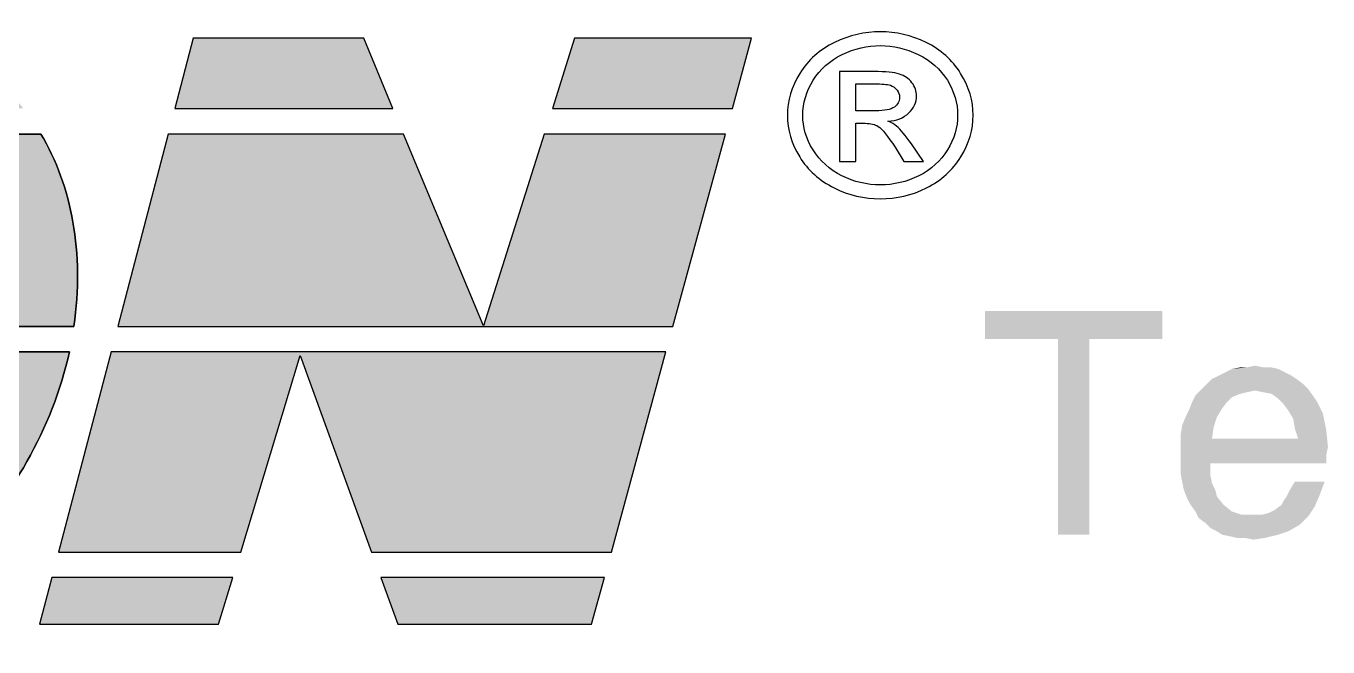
# Model space of a CAD drawing. Header units: millimetres. Extents: x 15 to 418, y 12 to 300.
# Drawn here: x 375.47 to 388.57, y 40.07 to 46.32 of the extents above; entities that cross this region are included whole.
import ezdxf

# ---------------------------------------------------------------- set-up
doc = ezdxf.new("R2010")
doc.units = ezdxf.units.MM
doc.header["$LTSCALE"] = 23.1
doc.layers.get('0').update_dxf_attribs({"linetype": 'CONTINUOUS'})

msp = doc.modelspace()

# ---------------------------------------------------------------- hatches: boundary and pattern name
at = {"linetype": 'Continuous'}
h = msp.add_hatch(color=5, dxfattribs=at)
edge = h.paths.add_edge_path()
edge.add_spline(control_points=[(371.961, 43.296), (372.126, 44.107), (372.745, 44.748), (373.385, 44.748), (374.023, 44.748), (374.447, 44.107), (374.363, 43.296), (374.363, 43.296), (375.95, 43.296), (375.95, 43.296), (376.059, 44.034), (375.93, 44.708), (375.62, 45.231), (375.62, 45.231), (371.391, 45.231), (371.391, 45.231), (370.897, 44.708), (370.53, 44.034), (370.378, 43.296), (370.378, 43.296), (371.961, 43.296), (371.961, 43.296)], knot_values=[0, 0, 0, 0, 1, 1, 1, 2, 2, 2, 3, 3, 3, 4, 4, 4, 5, 5, 5, 6, 6, 6, 7, 7, 7, 7], degree=3, periodic=0)
edge = h.paths.add_edge_path()
edge.add_spline(control_points=[(374.322, 43.038), (374.141, 42.253), (373.533, 41.639), (372.909, 41.639), (372.284, 41.639), (371.863, 42.253), (371.923, 43.038), (371.923, 43.038), (370.332, 43.038), (370.332, 43.038), (370.229, 42.258), (370.395, 41.552), (370.757, 41.025), (370.757, 41.025), (374.772, 41.025), (374.772, 41.025), (375.319, 41.552), (375.734, 42.258), (375.906, 43.038), (375.906, 43.038), (374.322, 43.038), (374.322, 43.038)], knot_values=[0, 0, 0, 0, 1, 1, 1, 2, 2, 2, 3, 3, 3, 4, 4, 4, 5, 5, 5, 6, 6, 6, 7, 7, 7, 7], degree=3, periodic=0)
edge = h.paths.add_edge_path()
edge.add_spline(control_points=[(372.596, 40.07), (373.261, 40.07), (373.919, 40.332), (374.476, 40.768), (374.476, 40.768), (370.962, 40.768), (370.962, 40.768), (371.365, 40.332), (371.929, 40.07), (372.596, 40.07)], knot_values=[0, 0, 0, 0, 1, 1, 1, 2, 2, 2, 3, 3, 3, 3], degree=3, periodic=0)
edge = h.paths.add_edge_path()
edge.add_spline(control_points=[(373.697, 46.318), (372.967, 46.318), (372.247, 46.003), (371.659, 45.488), (371.659, 45.488), (375.443, 45.488), (375.443, 45.488), (375.037, 46.003), (374.428, 46.318), (373.697, 46.318)], knot_values=[0, 0, 0, 0, 1, 1, 1, 2, 2, 2, 3, 3, 3, 3], degree=3, periodic=0)
h.paths.add_polyline_path([(369.517, 40.298), (369.655, 40.768), (364.803, 40.768), (364.67, 40.298)])
h.paths.add_polyline_path([(377.408, 40.298), (377.552, 40.768), (375.73, 40.768), (375.607, 40.298)])
h.paths.add_polyline_path([(381.161, 40.298), (381.289, 40.768), (379.04, 40.768), (379.21, 40.298)])
h.paths.add_polyline_path([(369.73, 41.025), (369.908, 41.628), (367.013, 41.628), (367.27, 42.529), (369.629, 42.529), (369.77, 43.038), (365.447, 43.038), (364.876, 41.025)])
h.paths.add_polyline_path([(377.63, 41.025), (378.229, 43.001), (378.946, 41.025), (381.36, 41.025), (381.908, 43.038), (376.325, 43.038), (375.798, 41.025)])
h.paths.add_polyline_path([(369.842, 43.296), (370.015, 43.923), (367.635, 43.923), (367.828, 44.824), (370.809, 44.824), (370.934, 45.231), (366.069, 45.231), (365.52, 43.296)])
h.paths.add_polyline_path([(381.979, 43.296), (382.508, 45.231), (380.685, 45.231), (380.073, 43.301), (379.269, 45.231), (376.899, 45.231), (376.392, 43.296)])
h.paths.add_polyline_path([(371.014, 45.488), (371.233, 46.196), (366.343, 46.196), (366.142, 45.488)])
h.paths.add_polyline_path([(379.162, 45.488), (378.868, 46.196), (377.151, 46.196), (376.966, 45.488)])
h.paths.add_polyline_path([(382.578, 45.488), (382.771, 46.196), (380.99, 46.196), (380.766, 45.488)])

# ---------------------------------------------------------------- linework, layer by layer
at = {"color": 5, "linetype": 'Continuous'}
for p, q in [((377.151, 46.196), (376.966, 45.488)), ((378.868, 46.196), (377.151, 46.196)), ((379.162, 45.488), (378.868, 46.196)), ((380.99, 46.196), (380.766, 45.488)), ((382.771, 46.196), (380.99, 46.196)), ((382.578, 45.488), (382.771, 46.196)), ((376.966, 45.488), (379.162, 45.488)), ((380.766, 45.488), (382.578, 45.488)), ((376.899, 45.231), (376.392, 43.296)), ((379.269, 45.231), (376.899, 45.231)), ((380.073, 43.301), (379.269, 45.231)), ((380.685, 45.231), (380.073, 43.301)), ((382.508, 45.231), (380.685, 45.231)), ((381.979, 43.296), (382.508, 45.231)), ((376.392, 43.296), (381.979, 43.296)), ((376.325, 43.038), (375.798, 41.025)), ((381.908, 43.038), (376.325, 43.038)), ((377.63, 41.025), (378.229, 43.001)), ((378.229, 43.001), (378.946, 41.025)), ((381.36, 41.025), (381.908, 43.038)), ((375.798, 41.025), (377.63, 41.025)), ((378.946, 41.025), (381.36, 41.025)), ((375.73, 40.768), (375.607, 40.298)), ((377.552, 40.768), (375.73, 40.768)), ((377.408, 40.298), (377.552, 40.768)), ((381.289, 40.768), (379.04, 40.768)), ((379.04, 40.768), (379.21, 40.298)), ((381.161, 40.298), (381.289, 40.768)), ((375.607, 40.298), (377.408, 40.298)), ((379.21, 40.298), (381.161, 40.298))]:
    msp.add_line(p, q, dxfattribs=at)
for points, knots in [([(384.066, 46.261), (384.223, 46.261), (384.376, 46.225), (384.526, 46.153), (384.675, 46.08), (384.791, 45.976), (384.874, 45.841), (384.958, 45.707), (385, 45.565), (385, 45.42), (385, 45.274), (384.958, 45.135), (384.876, 45.001), (384.794, 44.868), (384.679, 44.764), (384.531, 44.689), (384.383, 44.615), (384.227, 44.579), (384.066, 44.579), (383.903, 44.579), (383.748, 44.615), (383.601, 44.689), (383.452, 44.764), (383.336, 44.868), (383.255, 45.001), (383.171, 45.135), (383.131, 45.274), (383.131, 45.42), (383.131, 45.565), (383.172, 45.707), (383.257, 45.841), (383.34, 45.976), (383.456, 46.08), (383.606, 46.153), (383.756, 46.225), (383.91, 46.261), (384.066, 46.261)], [0, 0, 0, 0, 1, 1, 1, 2, 2, 2, 3, 3, 3, 4, 4, 4, 5, 5, 5, 6, 6, 6, 7, 7, 7, 8, 8, 8, 9, 9, 9, 10, 10, 10, 11, 11, 11, 12, 12, 12, 12]), ([(384.066, 46.121), (383.935, 46.121), (383.807, 46.091), (383.682, 46.031), (383.557, 45.97), (383.461, 45.884), (383.39, 45.772), (383.32, 45.659), (383.286, 45.542), (383.286, 45.42), (383.286, 45.298), (383.318, 45.182), (383.389, 45.072), (383.458, 44.961), (383.555, 44.873), (383.679, 44.811), (383.801, 44.749), (383.932, 44.719), (384.066, 44.719), (384.201, 44.719), (384.33, 44.749), (384.454, 44.811), (384.578, 44.873), (384.673, 44.961), (384.743, 45.072), (384.81, 45.182), (384.844, 45.298), (384.844, 45.42), (384.844, 45.542), (384.809, 45.659), (384.741, 45.772), (384.67, 45.884), (384.572, 45.97), (384.448, 46.031), (384.324, 46.091), (384.195, 46.121), (384.066, 46.121)], [0, 0, 0, 0, 1, 1, 1, 2, 2, 2, 3, 3, 3, 4, 4, 4, 5, 5, 5, 6, 6, 6, 7, 7, 7, 8, 8, 8, 9, 9, 9, 10, 10, 10, 11, 11, 11, 12, 12, 12, 12]), ([(383.655, 44.955), (383.655, 44.955), (383.655, 45.859), (383.655, 45.859), (383.655, 45.859), (384.001, 45.859), (384.001, 45.859), (384.12, 45.859), (384.204, 45.852), (384.258, 45.835), (384.31, 45.818), (384.352, 45.789), (384.384, 45.747), (384.415, 45.705), (384.431, 45.662), (384.431, 45.615), (384.431, 45.549), (384.405, 45.491), (384.352, 45.443), (384.3, 45.392), (384.23, 45.365), (384.142, 45.36), (384.179, 45.346), (384.207, 45.33), (384.229, 45.311), (384.27, 45.276), (384.318, 45.216), (384.378, 45.131), (384.378, 45.131), (384.5, 44.955), (384.5, 44.955), (384.5, 44.955), (384.303, 44.955), (384.303, 44.955), (384.303, 44.955), (384.214, 45.098), (384.214, 45.098), (384.142, 45.209), (384.086, 45.28), (384.043, 45.308), (384.014, 45.329), (383.97, 45.339), (383.913, 45.339), (383.913, 45.339), (383.818, 45.339), (383.818, 45.339), (383.818, 45.339), (383.818, 44.955), (383.818, 44.955), (383.818, 44.955), (383.655, 44.955), (383.655, 44.955)], [0, 0, 0, 0, 1, 1, 1, 2, 2, 2, 3, 3, 3, 4, 4, 4, 5, 5, 5, 6, 6, 6, 7, 7, 7, 8, 8, 8, 9, 9, 9, 10, 10, 10, 11, 11, 11, 12, 12, 12, 13, 13, 13, 14, 14, 14, 15, 15, 15, 16, 16, 16, 17, 17, 17, 17]), ([(383.818, 45.464), (383.818, 45.464), (384.016, 45.464), (384.016, 45.464), (384.109, 45.464), (384.173, 45.478), (384.207, 45.502), (384.241, 45.528), (384.259, 45.56), (384.259, 45.602), (384.259, 45.629), (384.251, 45.652), (384.234, 45.674), (384.217, 45.694), (384.194, 45.711), (384.167, 45.722), (384.136, 45.732), (384.082, 45.736), (384.002, 45.736), (384.002, 45.736), (383.818, 45.736), (383.818, 45.736), (383.818, 45.736), (383.818, 45.464), (383.818, 45.464)], [0, 0, 0, 0, 1, 1, 1, 2, 2, 2, 3, 3, 3, 4, 4, 4, 5, 5, 5, 6, 6, 6, 7, 7, 7, 8, 8, 8, 8]), ([(371.961, 43.296), (372.126, 44.107), (372.745, 44.748), (373.385, 44.748), (374.023, 44.748), (374.447, 44.107), (374.363, 43.296), (374.363, 43.296), (375.95, 43.296), (375.95, 43.296), (376.059, 44.034), (375.93, 44.708), (375.62, 45.231), (375.62, 45.231), (371.391, 45.231), (371.391, 45.231), (370.897, 44.708), (370.53, 44.034), (370.378, 43.296), (370.378, 43.296), (371.961, 43.296), (371.961, 43.296)], [0, 0, 0, 0, 1, 1, 1, 2, 2, 2, 3, 3, 3, 4, 4, 4, 5, 5, 5, 6, 6, 6, 7, 7, 7, 7]), ([(371.961, 43.296), (371.961, 43.296), (370.378, 43.296), (370.378, 43.296), (370.53, 44.034), (370.897, 44.708), (371.391, 45.231), (371.391, 45.231), (375.62, 45.231), (375.62, 45.231), (375.93, 44.708), (376.059, 44.034), (375.95, 43.296), (375.95, 43.296), (374.363, 43.296), (374.363, 43.296), (374.447, 44.107), (374.023, 44.748), (373.385, 44.748), (372.745, 44.748), (372.126, 44.107), (371.961, 43.296)], [0, 0, 0, 0, 1, 1, 1, 2, 2, 2, 3, 3, 3, 4, 4, 4, 5, 5, 5, 6, 6, 6, 7, 7, 7, 7]), ([(374.322, 43.038), (374.141, 42.253), (373.533, 41.639), (372.909, 41.639), (372.284, 41.639), (371.863, 42.253), (371.923, 43.038), (371.923, 43.038), (370.332, 43.038), (370.332, 43.038), (370.229, 42.258), (370.395, 41.552), (370.757, 41.025), (370.757, 41.025), (374.772, 41.025), (374.772, 41.025), (375.319, 41.552), (375.734, 42.258), (375.906, 43.038), (375.906, 43.038), (374.322, 43.038), (374.322, 43.038)], [0, 0, 0, 0, 1, 1, 1, 2, 2, 2, 3, 3, 3, 4, 4, 4, 5, 5, 5, 6, 6, 6, 7, 7, 7, 7]), ([(374.322, 43.038), (374.322, 43.038), (375.906, 43.038), (375.906, 43.038), (375.734, 42.258), (375.319, 41.552), (374.772, 41.025), (374.772, 41.025), (370.757, 41.025), (370.757, 41.025), (370.395, 41.552), (370.229, 42.258), (370.332, 43.038), (370.332, 43.038), (371.923, 43.038), (371.923, 43.038), (371.863, 42.253), (372.284, 41.639), (372.909, 41.639), (373.533, 41.639), (374.141, 42.253), (374.322, 43.038)], [0, 0, 0, 0, 1, 1, 1, 2, 2, 2, 3, 3, 3, 4, 4, 4, 5, 5, 5, 6, 6, 6, 7, 7, 7, 7])]:
    msp.add_open_spline(points, degree=3, knots=knots, dxfattribs=at)
for points in [[(386.903, 43.45), (385.12, 43.167), (385.12, 43.45)], [(385.853, 43.167), (385.12, 43.167), (386.903, 43.45)], [(386.17, 43.167), (385.853, 43.167), (386.903, 43.45)], [(386.17, 43.167), (386.903, 43.45), (386.903, 43.167)], [(386.17, 43.167), (385.853, 41.2), (385.853, 43.167)], [(385.853, 41.2), (386.17, 43.167), (386.17, 41.2)], [(388.07, 42.867), (387.537, 42.833), (387.603, 42.867)], [(387.537, 42.833), (388.07, 42.867), (388.137, 42.833)], [(387.92, 42.883), (388.003, 42.883), (387.603, 42.867)], [(387.753, 42.883), (387.92, 42.883), (387.603, 42.867)], [(387.753, 42.883), (387.603, 42.867), (387.687, 42.883)], [(387.603, 42.867), (388.003, 42.883), (388.07, 42.867)], [(387.753, 42.883), (387.837, 42.9), (387.92, 42.883)], [(388.32, 42.717), (388.37, 42.667), (387.287, 42.65)], [(388.32, 42.717), (387.287, 42.65), (387.353, 42.717)], [(388.253, 42.767), (387.353, 42.717), (387.403, 42.767)], [(387.353, 42.717), (388.253, 42.767), (388.32, 42.717)], [(388.203, 42.8), (387.403, 42.767), (387.47, 42.8)], [(387.403, 42.767), (388.203, 42.8), (388.253, 42.767)], [(388.137, 42.833), (387.47, 42.8), (387.537, 42.833)], [(387.47, 42.8), (388.137, 42.833), (388.203, 42.8)], [(387.603, 42.583), (387.203, 42.533), (387.237, 42.6)], [(387.203, 42.533), (387.603, 42.583), (387.553, 42.533)], [(387.837, 42.65), (387.753, 42.633), (387.237, 42.6)], [(387.837, 42.65), (387.237, 42.6), (387.287, 42.65)], [(387.753, 42.633), (387.687, 42.617), (387.237, 42.6)], [(387.237, 42.6), (387.687, 42.617), (387.603, 42.583)], [(387.837, 42.65), (387.287, 42.65), (388.37, 42.667)], [(387.92, 42.633), (387.837, 42.65), (388.37, 42.667)], [(388.003, 42.617), (387.92, 42.633), (388.37, 42.667)], [(388.07, 42.567), (388.003, 42.617), (388.37, 42.667)], [(388.07, 42.567), (388.37, 42.667), (388.453, 42.55)], [(387.137, 42.383), (387.17, 42.45), (387.503, 42.467)], [(387.137, 42.383), (387.503, 42.467), (387.453, 42.383)], [(387.553, 42.533), (387.503, 42.467), (387.17, 42.45)], [(387.553, 42.533), (387.17, 42.45), (387.203, 42.533)], [(388.453, 42.55), (388.12, 42.517), (388.07, 42.567)], [(388.17, 42.45), (388.12, 42.517), (388.453, 42.55)], [(388.17, 42.45), (388.453, 42.55), (388.52, 42.417)], [(388.52, 42.417), (388.22, 42.367), (388.17, 42.45)], [(387.453, 42.383), (387.103, 42.3), (387.137, 42.383)], [(387.103, 42.3), (387.453, 42.383), (387.42, 42.283)], [(388.237, 42.267), (388.22, 42.367), (388.52, 42.417)], [(388.237, 42.267), (388.52, 42.417), (388.553, 42.25)], [(387.42, 42.283), (387.087, 42.2), (387.103, 42.3)], [(387.087, 42.2), (387.42, 42.283), (387.403, 42.167)], [(387.403, 42.167), (387.087, 42.117), (387.087, 42.2)], [(388.553, 42.25), (388.27, 42.167), (388.237, 42.267)], [(388.27, 42.167), (388.553, 42.25), (388.57, 42.083)], [(387.403, 42.167), (388.27, 42.167), (387.087, 42.117)], [(388.57, 42.083), (387.087, 42.117), (388.27, 42.167)], [(388.57, 42.083), (387.087, 42.017), (387.087, 42.117)], [(387.087, 42.017), (388.57, 42.083), (388.553, 42)], [(388.553, 42), (387.087, 41.917), (387.087, 42.017)], [(387.387, 41.917), (387.087, 41.917), (388.553, 42)], [(387.387, 41.917), (388.553, 42), (388.553, 41.917)], [(387.387, 41.917), (387.087, 41.817), (387.087, 41.917)], [(387.087, 41.817), (387.387, 41.917), (387.387, 41.8)], [(387.387, 41.8), (387.103, 41.733), (387.087, 41.817)], [(387.103, 41.733), (387.387, 41.8), (387.403, 41.717)], [(387.403, 41.717), (387.12, 41.65), (387.103, 41.733)], [(387.12, 41.65), (387.403, 41.717), (387.437, 41.65)], [(388.537, 41.733), (388.187, 41.65), (388.237, 41.733)], [(388.187, 41.65), (388.537, 41.733), (388.487, 41.6)], [(387.437, 41.65), (387.153, 41.567), (387.12, 41.65)], [(387.437, 41.65), (387.453, 41.583), (387.153, 41.567)], [(387.187, 41.5), (387.153, 41.567), (387.453, 41.583)], [(387.187, 41.5), (387.453, 41.583), (387.52, 41.5)], [(388.103, 41.5), (388.12, 41.533), (388.487, 41.6)], [(388.103, 41.5), (388.487, 41.6), (388.437, 41.483)], [(388.12, 41.533), (388.153, 41.583), (388.487, 41.6)], [(388.487, 41.6), (388.153, 41.583), (388.187, 41.65)], [(387.52, 41.5), (387.237, 41.433), (387.187, 41.5)], [(387.237, 41.433), (387.52, 41.5), (387.603, 41.433)], [(387.603, 41.433), (387.27, 41.367), (387.237, 41.433)], [(387.603, 41.433), (387.703, 41.4), (387.27, 41.367)], [(387.903, 41.4), (388.37, 41.383), (387.27, 41.367)], [(387.82, 41.4), (387.903, 41.4), (387.27, 41.367)], [(387.703, 41.4), (387.82, 41.4), (387.27, 41.367)], [(387.903, 41.4), (387.97, 41.417), (388.437, 41.483)], [(387.903, 41.4), (388.437, 41.483), (388.37, 41.383)], [(387.97, 41.417), (388.037, 41.45), (388.437, 41.483)], [(388.437, 41.483), (388.037, 41.45), (388.103, 41.5)], [(387.337, 41.317), (387.27, 41.367), (388.37, 41.383)], [(387.337, 41.317), (388.37, 41.383), (388.287, 41.3)], [(388.287, 41.3), (387.387, 41.267), (387.337, 41.317)], [(387.453, 41.233), (387.387, 41.267), (388.287, 41.3)], [(387.453, 41.233), (388.287, 41.3), (388.17, 41.233)], [(388.17, 41.233), (387.503, 41.2), (387.453, 41.233)], [(387.503, 41.2), (388.17, 41.233), (388.07, 41.2)], [(388.07, 41.2), (387.587, 41.183), (387.503, 41.2)], [(387.653, 41.167), (387.587, 41.183), (388.07, 41.2)], [(387.737, 41.167), (387.653, 41.167), (388.07, 41.2)], [(387.737, 41.167), (388.07, 41.2), (387.937, 41.167)], [(387.937, 41.167), (387.82, 41.15), (387.737, 41.167)]]:
    msp.add_solid(points, dxfattribs=at)

doc.saveas('drawing.dxf')
